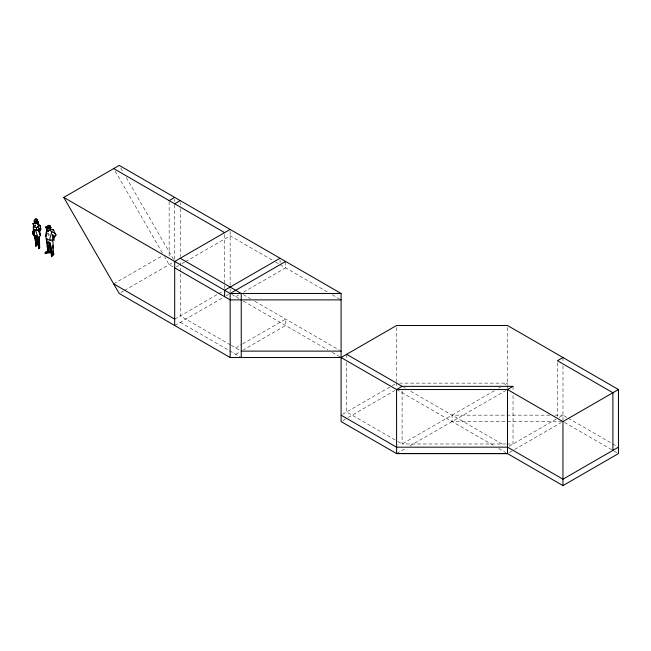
<?xml version="1.0" encoding="UTF-8"?>
<svg xmlns="http://www.w3.org/2000/svg" width="651" height="651" viewBox="0 0 651 651"><rect width="100%" height="100%" fill="white"/><g stroke="black" fill="none" stroke-linecap="round" stroke-linejoin="round"><path stroke-width="0.49" stroke-dasharray="3.25 2.44" d="M113.681 283.869L162.726 255.558M120.98 292.47L123.625 290.932M124.479 290.444L174.688 261.458M176.275 266.943L178.651 265.567M181.979 263.655L184.591 262.141M185.462 261.645L230.161 235.833L274.82 261.621M174.688 319.096L217.654 294.293M218.524 293.788L222.87 291.282M174.688 325.5L222.87 297.686M226.198 295.766L228.574 294.39M235.703 296.677L239.21 294.659M243.588 292.128L285.626 267.862L285.626 261.45M235.703 347.919L241.838 344.379M242.709 343.874L285.626 319.096L285.626 325.5L243.588 349.774M235.703 354.323L240.081 351.792M342.678 414.248L391.3 386.173M392.179 385.669L394.807 384.155M342.849 420.554L347.252 418.015M348.13 417.503L394.799 390.559M494.288 390.763L402.106 443.982L395.938 440.426M498.69 388.224L500.448 387.207M504.85 384.668L507.487 383.138L399.665 383.138M396.614 453.56L405.418 448.482M409.813 445.935L505.729 390.559M509.115 446.252L556.564 418.853M559.022 417.437L562.985 415.151L567.387 417.69M509.31 452.543L513.704 450.004M514.591 449.491L561.227 422.572M549.875 415.151L452.054 415.151L409.813 390.763M554.912 415.151L562.985 415.151M506.047 443.982L402.106 443.982L402.106 390.388M507.048 443.982L513.037 443.982L513.037 392.415M568.266 418.194L616.692 446.155M564.482 422.418L613.169 450.525M614.015 451.053L618.45 453.576M275.699 262.125L278.327 263.647M280.076 264.656L327.884 292.258M332.287 294.797L339.326 298.866M243.36 294.7L250.407 298.76M254.81 301.307L339.326 350.1M403.653 387.207L405.418 388.224M502.051 443.982L452.054 415.151L452.054 421.555L562.985 421.555L562.985 363.575M231.74 294.39L238.958 298.557M243.36 301.104L327.884 349.896M332.287 352.443L341.091 357.521M396.614 389.55L494.337 445.935M498.739 448.482L505.786 452.543M173.109 266.943L169.146 264.656L164.605 256.795M230.421 344.867L180.237 315.89L180.237 260.27M231.3 345.372L241.252 351.117M395.059 439.921L346.633 411.961L346.633 362.412M180.237 322.302L228.664 350.254M229.543 350.767L241.252 357.521M47.726 232.741L49.5 235.125M120.736 168.007L123.259 172.369M126.286 177.609L173.687 259.708M115.194 171.205L162.587 253.304M47.482 232.903L48.89 236.712M35.064 224.587L35.545 226.336M35.016 224.685L35.447 226.532M562.985 357.505L562.985 362.558M557.435 362.729L557.435 416.331M513.037 386.344L513.037 391.397M507.487 327.534L507.487 384.969M507.487 385.482L507.487 388.533M396.557 327.534L396.557 381.413M396.557 382.43L396.614 387.719M346.633 354.323L346.633 358.367M280.076 260.083L280.076 262.825M230.161 231.26L230.161 285.065M230.161 288.906L230.161 291.648M224.611 234.466L224.611 284.251M224.611 285.252L224.611 290.273M180.237 202.64L180.237 204.674M180.237 208.743L180.237 256.527M174.688 199.442L174.688 201.476M174.688 204.821L174.688 259.432M169.146 201.623L169.146 256.225"/><path stroke-width="0.98" d="M37.058 236.923L37.888 243.702L35.805 246.241L36.057 241.082M37.888 243.702L36.057 244.841L34.666 235.467M36.733 236.264L38.873 248.69L39.67 247.885L39.369 236.988M36.497 230.609L36.464 227.663L37.465 226.817L39.084 228.428L38.637 230.112L36.497 230.609L33.323 229.559L33.315 226.825L33.966 225.238M37.424 237.021L38.873 248.69C39.63 242.327 37.717 235.947 35.382 230.088L34.381 229.331L33.819 235.353L37.758 236.663M52.739 248.161L52.91 245.264M36.627 235.686L36.904 243.507L35.805 246.241L36.065 243.303M49.785 226.353L50.876 227.557L50.599 228.314L47.458 228.591L46.237 228.062L45.985 226.89L47.621 226.271L45.985 226.89L46.237 228.062M33.819 235.353L34.381 229.331M37.717 223.985L37.953 221.373L36.985 221.177L36.887 219.297L35.357 219.086L34.121 221.006L34.723 223.488L37.97 223.114L38.254 224.571L37.953 221.373L37.97 223.114M48.198 226.727L46.913 227.565L48.068 228.355L48.101 231.211L49.826 230.251L50.2 227.468M32.884 233.261L33.624 229.307M46.766 228.509L45.871 236.476L48.068 252.027L49.745 252.588L50.77 252.498L49.924 244.955M49.867 227.98L50.119 225.783L48.915 225.27L46.791 227.533L48.971 228.159L50.355 227.476L50.119 225.783L47.84 226.043L47.922 228.094M45.871 236.476L46.424 231.886M49.745 252.588L48.866 247.388L47.767 246.631L46.758 238.396M47.767 246.631L47.246 246.436L48.068 252.027L50.77 252.498L45.009 253.573L48.068 252.027L48.866 247.388L48.605 242.188L47.181 242.904L48.719 241.733C51.348 246.322 53.374 251.4 51.559 256.706L53.724 254.704C52.983 247.893 53.26 241.285 52.283 234.45L54.009 236.077L54.123 240.52M52.983 229.364L56.01 234.93L53.659 237.81L54.009 236.077M38.767 238.014L39.206 236.223M52.235 253.923L51.559 256.706L49.915 242.644L51.339 254.118L53.244 251.847L53.675 253.451M38.474 240.349L39.483 236.557L40.476 235.613L38.547 229.738L39.084 228.428L39.727 231.105L40.858 229.014L39.955 225.36L37.091 223.09L36.196 221.381L34.422 220.486L34.121 221.006M48.101 231.211L46.538 230.405L47.173 228.086M46.791 227.533L48.915 225.27M46.538 230.405L47.808 230.861L49.826 230.251L51.868 231.756L49.85 238.461L50.233 240.439L53.081 239.478L51.917 241.147M39.418 231.569L40.435 228.436L40.346 225.718L39.955 225.36L37.465 226.817M50.119 243.58L48.866 247.388L47.246 246.436M50.876 227.557L50.599 228.314L48.955 228.542M36.985 221.177L37.921 221.454L37.091 223.09L38.604 225.946M39.166 232.35L40.858 229.014M37.921 221.454L37.091 223.09L34.723 223.488L34.422 220.486L36.122 219.053L37.245 219.989L34.723 223.488M53.659 237.81L56.01 234.93L54.253 232.863L51.868 231.756M46.498 226.434L45.904 227.394L47.458 228.591M50.396 227.76L48.068 228.355M47.8 250.602L45.017 252.58L46.791 252.173M63.757 197.408L119.223 165.387L341.091 293.479L341.091 421.571L396.557 453.592L507.487 453.592L562.952 485.613L618.45 453.576L618.45 389.526L507.487 325.5L396.557 325.5L341.091 357.521L230.161 357.521L119.223 293.479L63.757 197.408L230.161 293.479L341.091 293.479M169.146 200.606L174.688 197.408M174.688 203.812L180.237 200.606M230.161 229.429L174.688 261.45L174.688 325.5M280.076 258.252L224.611 290.273L224.611 296.677M285.626 261.45L230.161 293.479L230.161 357.521M618.45 389.526L562.952 421.571L507.487 389.542L507.487 453.592L396.614 453.56L396.557 389.542L507.487 389.542L513.037 386.344L402.106 386.344L396.557 389.542L341.091 357.521M562.985 357.505L557.435 360.711L612.9 392.732L612.9 450.37M618.45 447.172L562.952 479.209L507.544 447.156L396.557 447.188L341.091 415.167M49.679 228.591L50.859 227.728L49.793 226.475M35.089 222.577L32.998 223.529L34.112 226.898M35.382 230.088L38.547 229.738L39.727 231.105M341.091 299.883L230.161 299.883L174.688 267.862M241.252 351.117L341.091 351.117M35.357 219.086L36.887 219.297M37.994 245.24L39.15 245.476L39.67 247.885L38.474 245.565M33.315 226.825L36.464 227.663M50.241 228.916L53.813 230.405M46.669 238.925L50.233 240.439M33.738 234.954L32.55 234.319L33.152 230.836L33.608 232.806M113.681 168.585L224.611 232.635M180.237 258.252L241.252 293.479L241.252 357.521M346.633 354.323L402.106 386.344M113.681 283.869L174.688 319.096M37.498 222.235L36.196 221.381L36.44 223.114M38.555 238.909L39.296 239.487M52.178 253.394L53.724 254.704L53.244 251.847M40.476 235.613L39.874 232.464L38.637 230.112M33.518 224.172L32.998 223.529L33.95 225.759M49.932 226.882L50.355 227.476M35.439 238.64L33.567 234.417L34.479 234.677L34.918 235.833L33.567 234.417L34.796 237.029L36.057 244.841M36.676 236.842L37.376 238.705M38.547 229.738L39.898 234.352M562.952 421.571L562.952 485.613"/></g></svg>
